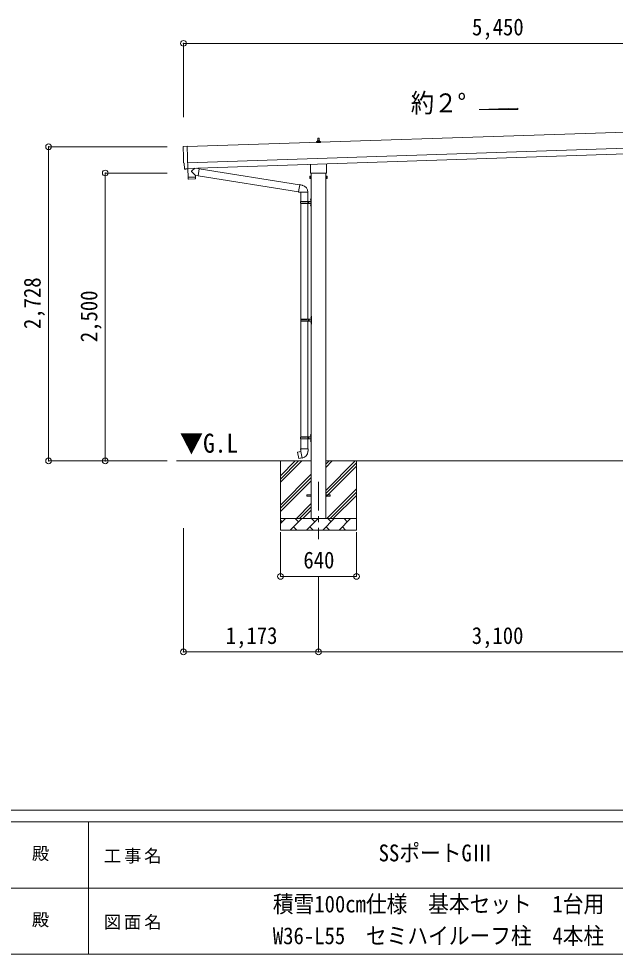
# Model space of a CAD drawing. Units: millimetres at full size, sheet at 1:50. Extents: x -14053 to 14053, y -9700 to 9700.
# Drawn here: x -1355 to 3826, y -9700 to -1577 of the extents above; entities that cross this region are included whole.
import ezdxf
from ezdxf.enums import TextEntityAlignment as Align

# ---------------------------------------------------------------- set-up
doc = ezdxf.new("R2010")
doc.units = ezdxf.units.MM
doc.header["$LTSCALE"] = 50
doc.header["$PDMODE"] = 32
doc.header["$PDSIZE"] = 50
doc.linetypes.add('CHAIN1', pattern=[8, 5, -1, 1, -1])
for name, color, linetype, lineweight in [('0-0_0', 7, 'Continuous', 9), ('0-1_Defpoints', 4, 'Continuous', 9), ('0-2_TEXT1', 7, 'Continuous', 9), ('0-4_OTH_LINE', 7, 'CHAIN1', 9), ('0-6_PARTS1', 6, 'Continuous', 9), ('0-7_PARTS2', 4, 'Continuous', 9), ('0-F', 6, 'Continuous', 9), ('F-0', 7, 'Continuous', 9)]:
    doc.layers.add(name, color=color, linetype=linetype, lineweight=lineweight)
doc.styles.add('ＭＳ ゴシック', font='')
doc.styles.get('ＭＳ ゴシック').set_extended_font_data('MS Gothic')

msp = doc.modelspace()

# ---------------------------------------------------------------- linework, layer by layer
at = {"layer": '0-0_0'}
for p, q in [((1186.05, -5416.95), (16.09, -5416.95)), ((918.55, -5416.95), (918.55, -6016.95)), ((918.55, -5602), (1103.6, -5416.95)), ((918.55, -5573.72), (1075.31, -5416.95)), ((918.55, -5545.43), (1047.03, -5416.95)), ((1311.05, -5672.05), (1566.14, -5416.95)), ((1311.05, -5474.06), (1368.15, -5416.95)), ((1311.05, -5445.77), (1339.87, -5416.95)), ((4286.05, -5416.95), (1311.05, -5416.95)), ((1311.05, -5700.33), (1578.55, -5432.83)), ((1578.55, -5416.95), (1578.55, -6016.95)), ((1311.05, -5728.62), (1578.55, -5461.12)), ((918.55, -5799.99), (1186.05, -5532.49)), ((918.55, -5828.27), (1186.05, -5560.77)), ((918.55, -5856.56), (1186.05, -5589.06)), ((1320.7, -5916.95), (1578.55, -5659.11)), ((1348.99, -5916.95), (1578.55, -5687.39)), ((1377.27, -5916.95), (1578.55, -5715.68)), ((1056.14, -5916.95), (1186.05, -5787.05)), ((1084.43, -5916.95), (1186.05, -5815.33)), ((1112.71, -5916.95), (1186.05, -5843.62)), ((918.55, -5916.95), (1578.55, -5916.95)), ((918.55, -5959.84), (961.44, -5916.95)), ((1002.86, -6016.95), (1102.86, -5916.95)), ((1074.31, -5945.5), (1045.75, -5916.95)), ((1144.28, -6016.95), (1244.28, -5916.95)), ((1215.73, -5945.5), (1187.18, -5916.95)), ((1285.7, -6016.95), (1385.7, -5916.95)), ((1357.15, -5945.5), (1328.6, -5916.95)), ((1427.12, -6016.95), (1527.12, -5916.95)), ((1498.57, -5945.5), (1470.02, -5916.95)), ((1575.26, -5916.95), (1578.55, -5913.67)), ((932.89, -5945.5), (918.55, -5931.16)), ((1031.41, -5988.4), (1059.97, -6016.95)), ((1172.84, -5988.4), (1201.39, -6016.95)), ((1314.26, -5988.4), (1342.81, -6016.95)), ((1455.68, -5988.4), (1484.23, -6016.95)), ((1578.55, -6016.95), (918.55, -6016.95))]:
    msp.add_line(p, q, dxfattribs=at)
at = {"layer": '0-1_Defpoints'}
for p, q in [((5489.91, -2508.87), (106.9, -2688.3)), ((111.56, -2828.22), (5494.58, -2648.79)), ((1230.3, -2653.19), (1230.3, -2645.47)), ((1266.8, -2653.19), (1230.3, -2653.19)), ((1230.68, -2644.69), (1266.41, -2644.69)), ((1231.06, -2644.5), (1237.78, -2642.87)), ((1238.16, -2642.69), (1258.93, -2642.69)), ((1238.55, -2641.9), (1238.55, -2637.69)), ((1239.55, -2637.69), (1257.55, -2637.69)), ((1242.55, -2637.69), (1243.27, -2614.16)), ((1244.27, -2613.19), (1252.82, -2613.19)), ((1253.82, -2614.16), (1254.55, -2637.69)), ((1258.55, -2641.9), (1258.55, -2637.69)), ((1266.03, -2644.5), (1259.31, -2642.87)), ((1266.8, -2653.19), (1266.8, -2645.47)), ((113.23, -2878.2), (5496.24, -2698.76)), ((1180.25, -2907.18), (1180.25, -2842.63)), ((1316.85, -2838.08), (1316.85, -2907.18)), ((93.73, -2882.62), (86.81, -2882.49)), ((113.32, -2880.96), (113.36, -2881.96)), ((1178.55, -2915.95), (1178.55, -2910.45)), ((1316.48, -2919.45), (1180.61, -2919.45)), ((1186.05, -2919.45), (1186.05, -5916.95)), ((1311.05, -5916.95), (1311.05, -2919.45)), ((1318.55, -2910.45), (1318.55, -2915.95)), ((1174.55, -2945.45), (1175.31, -2944.13)), ((1174.55, -2945.45), (1174.55, -2962.45)), ((1174.55, -2962.45), (1175.31, -2963.76)), ((1181.55, -2949.04), (1175.31, -2949.04)), ((1181.55, -2958.86), (1175.31, -2958.86)), ((1181.55, -2963.76), (1175.31, -2963.76)), ((1184.05, -2963.15), (1181.55, -2963.15)), ((1313.05, -2963.15), (1315.55, -2963.15)), ((1315.55, -2949.04), (1321.79, -2949.04)), ((1315.55, -2958.86), (1321.79, -2958.86)), ((1315.55, -2963.76), (1321.79, -2963.76)), ((1322.55, -2945.45), (1321.79, -2944.13)), ((1322.55, -2962.45), (1321.79, -2963.76)), ((1322.55, -2945.45), (1322.55, -2962.45)), ((1148.55, -5712.45), (1186.05, -5712.45)), ((1148.55, -5721.45), (1148.55, -5712.45)), ((1148.55, -5721.45), (1186.05, -5721.45)), ((1311.05, -5712.45), (1348.55, -5712.45)), ((1311.05, -5721.45), (1348.55, -5721.45)), ((1348.55, -5721.45), (1348.55, -5712.45))]:
    msp.add_line(p, q, dxfattribs=at)
for points in [[(75.23, -2685.92), (106.73, -2683.22), (113.32, -2880.96)], [(83.87, -2879.59), (82.3, -2832.59), (81.7, -2832.61)], [(94.47, -2882.32), (95.11, -2881.67), (113.36, -2881.97)], [(1181.55, -2963.76), (1181.55, -2944.13), (1175.31, -2944.13)], [(1181.55, -2963.15), (1181.55, -2944.75), (1184.05, -2944.75)], [(1315.55, -2963.15), (1315.55, -2944.75), (1313.05, -2944.75)], [(1315.55, -2963.76), (1315.55, -2944.13), (1321.79, -2944.13)]]:
    msp.add_lwpolyline(points, dxfattribs=at)
for points in [[(1184.05, -2964.45), (1184.05, -2943.45), (1186.05, -2943.45), (1186.05, -2964.45)], [(1313.05, -2964.45), (1313.05, -2943.45), (1311.05, -2943.45), (1311.05, -2964.45)]]:
    msp.add_lwpolyline(points, close=True, dxfattribs=at)
for centre, radius, start, end in [((1231.3, -2645.47), 1, 103.62699, 180), ((1237.55, -2641.9), 1, 283.62699, 0), ((1242.63, -2638.32), 4.13, 90, 171.17633), ((1239.55, -2638.69), 1, 90, 180), ((1244.27, -2614.19), 1, 90, 178.60509), ((1251.88, -2637.69), 4.83, 133.60282, 180), ((1245.21, -2637.69), 4.83, 0, 46.39718), ((1252.82, -2614.19), 1, 1.39491, 90), ((1254.46, -2638.32), 4.13, 8.82367, 90), ((1257.55, -2638.69), 1, 0, 90), ((1259.55, -2641.9), 1, 180, 256.37301), ((1265.8, -2645.47), 1, 0, 76.37301), ((1182.55, -2910.45), 4, 125.09963, 180), ((1182.55, -2915.95), 4, 180, 194.47751), ((1182.55, -2915.95), 4, 194.47751, 241.04498), ((1314.55, -2915.95), 4, 298.95502, 345.52249), ((1314.55, -2910.45), 4, 0, 54.90037), ((1314.55, -2915.95), 4, 345.52249, 0), ((1178.89, -2946.59), 4.34, 145.61575, 214.38425), ((1190.79, -2953.95), 16.24, 162.41205, 197.58795), ((1178.89, -2961.31), 4.34, 145.61575, 214.38425), ((1318.2, -2946.59), 4.34, 325.61575, 34.38425), ((1306.31, -2953.95), 16.24, 342.41205, 17.58795), ((1318.2, -2961.31), 4.34, 325.61575, 34.38425)]:
    msp.add_arc(centre, radius, start, end, dxfattribs=at)
for centre, major_axis, ratio, start_param, end_param in [((75.49, -2688.91), (-3, -0.1), 0.99863, 4.7647489, 6.2979817), ((-4685.38, -2918.07), (4760.73, 158.69), 0.99863, 6.2686928, 6.2979817), ((81.56, -2828.21), (-4.4, -0.15), 0.99863, 6.2686928, 7.8539816), ((86.87, -2879.48), (-2.11, -2.14), 0.9974, 5.5252311, 7.0411395), ((93.76, -2881.62), (-0.704, -0.714), 0.9974, 0.7579542, 1.5707963)]:
    msp.add_ellipse(centre, major_axis=major_axis, ratio=ratio, start_param=start_param, end_param=end_param, dxfattribs=at)
at = {"layer": '0-2_TEXT1'}
for p, q in [((178.89, -2939.03), (147.4, -2906.51)), ((174.65, -2876.15), (147.43, -2899.18)), ((212.34, -2879.44), (186.42, -2875.76)), ((212.34, -2879.44), (203.37, -2942.51)), ((212.57, -2881.35), (1084.68, -3020.2)), ((115.36, -2954.17), (116.03, -2967.21)), ((176.63, -2968.13), (119.12, -2970.05)), ((119.83, -2953.02), (119.88, -2954.02)), ((174.8, -2951.19), (174.81, -2952.19)), ((178.89, -2939.03), (203.37, -2942.51)), ((178.89, -2939.03), (179.29, -2951.04)), ((203.14, -2940.6), (1074.26, -3079.3)), ((1073.93, -3081.11), (1079.47, -3049.75)), ((1073.93, -3081.11), (1074.33, -3083.37)), ((1073.93, -3081.11), (1079.09, -3081.93)), ((1074.33, -3083.37), (1077.89, -3083.99)), ((1077.89, -3083.99), (1079.09, -3081.93)), ((1079.09, -3081.93), (1093.69, -3084.24)), ((1085, -3018.38), (1079.47, -3049.75)), ((1085, -3018.38), (1086.14, -3016.4)), ((1086.14, -3016.4), (1089.7, -3017.03)), ((1089.7, -3017.03), (1090.12, -3019.38)), ((1093.69, -3084.24), (1095.9, -3083.26)), ((1156.19, -3083.65), (1095.01, -3083.65)), ((1096.05, -3083.65), (1096.05, -3162.95)), ((1104.63, -3022.2), (1106.32, -3023.83)), ((1106.32, -3023.83), (1108.43, -3024.28)), ((1156.05, -3083.65), (1156.05, -3162.95)), ((1093.05, -3164.95), (1143.38, -3164.95)), ((1094.05, -3162.95), (1180.05, -3162.95)), ((1094.05, -3162.95), (1094.05, -3164.95)), ((1153.05, -3162.95), (1153.05, -3167.45)), ((1153.05, -3167.45), (1155.05, -3167.45)), ((1155.05, -3167.45), (1155.05, -3171.95)), ((1161.05, -3162.95), (1161.05, -3171.95)), ((1161.05, -3167.45), (1164.05, -3167.45)), ((1164.05, -3167.45), (1164.05, -3171.95)), ((1179.74, -3145.8), (1181.79, -3146.8)), ((1181.01, -3143.8), (1181.65, -3143.8)), ((1181.01, -3143.8), (1181.01, -3152.1)), ((1181.01, -3152.1), (1181.65, -3152.1)), ((1181.65, -3143.8), (1181.65, -3152.1)), ((1181.65, -3143.8), (1182.05, -3144.2)), ((1181.65, -3152.1), (1182.05, -3151.7)), ((1181.79, -3146.8), (1182.4, -3147.95)), ((1182.05, -3139.95), (1185.05, -3138.45)), ((1182.05, -3139.95), (1182.05, -3171.95)), ((1182.05, -3144.2), (1182.05, -3151.7)), ((1185.05, -3138.45), (1185.05, -3171.95)), ((1185.05, -3138.45), (1186.05, -3138.45)), ((1186.05, -3138.45), (1186.05, -3171.95)), ((1093.05, -3178.95), (1143.38, -3178.95)), ((1094.05, -3180.95), (1094.05, -3178.95)), ((1094.05, -3180.95), (1180.05, -3180.95)), ((1096.05, -3180.95), (1096.05, -4185.45)), ((1153.05, -3180.95), (1153.05, -3176.45)), ((1153.05, -3176.45), (1155.05, -3176.45)), ((1155.05, -3176.45), (1155.05, -3171.95)), ((1156.05, -3180.95), (1156.05, -4185.45)), ((1161.05, -3180.95), (1161.05, -3171.95)), ((1161.05, -3176.45), (1164.05, -3176.45)), ((1164.05, -3176.45), (1164.05, -3171.95)), ((1179.74, -3193.8), (1181.79, -3194.8)), ((1181.01, -3191.8), (1181.65, -3191.8)), ((1181.01, -3191.8), (1181.01, -3200.1)), ((1181.01, -3200.1), (1181.65, -3200.1)), ((1181.65, -3191.8), (1181.65, -3200.1)), ((1181.65, -3191.8), (1182.05, -3192.2)), ((1181.65, -3200.1), (1182.05, -3199.7)), ((1181.79, -3194.8), (1182.4, -3195.95)), ((1182.05, -3203.95), (1182.05, -3171.95)), ((1182.05, -3192.2), (1182.05, -3199.7)), ((1182.05, -3203.95), (1185.05, -3205.45)), ((1185.05, -3205.45), (1185.05, -3171.95)), ((1185.05, -3205.45), (1186.05, -3205.45)), ((1186.05, -3205.45), (1186.05, -3171.95)), ((1095.55, -4187.45), (1145.88, -4187.45)), ((1095.55, -4201.45), (1145.88, -4201.45)), ((1096.05, -4203.44), (1096.05, -5207.95)), ((1096.55, -4185.45), (1182.55, -4185.45)), ((1096.55, -4185.45), (1096.55, -4187.45)), ((1096.55, -4203.45), (1096.55, -4201.45)), ((1096.55, -4203.45), (1182.55, -4203.45)), ((1155.55, -4185.45), (1155.55, -4189.95)), ((1155.55, -4189.95), (1157.55, -4189.95)), ((1155.55, -4203.45), (1155.55, -4198.95)), ((1155.55, -4198.95), (1157.55, -4198.95)), ((1156.05, -4203.44), (1156.05, -5207.95)), ((1157.55, -4189.95), (1157.55, -4194.45)), ((1157.55, -4198.95), (1157.55, -4194.45)), ((1163.55, -4185.45), (1163.55, -4194.45)), ((1163.55, -4189.95), (1166.55, -4189.95)), ((1163.55, -4203.45), (1163.55, -4194.45)), ((1163.55, -4198.95), (1166.55, -4198.95)), ((1166.55, -4189.95), (1166.55, -4194.45)), ((1166.55, -4198.95), (1166.55, -4194.45)), ((1182.24, -4168.3), (1184.29, -4169.3)), ((1182.24, -4216.3), (1184.29, -4217.3)), ((1183.51, -4166.3), (1184.15, -4166.3)), ((1183.51, -4166.3), (1183.51, -4174.6)), ((1183.51, -4174.6), (1184.15, -4174.6)), ((1183.51, -4214.3), (1184.15, -4214.3)), ((1183.51, -4214.3), (1183.51, -4222.6)), ((1183.51, -4222.6), (1184.15, -4222.6)), ((1184.15, -4166.3), (1184.15, -4174.6)), ((1184.15, -4166.3), (1184.55, -4166.7)), ((1184.15, -4174.6), (1184.55, -4174.2)), ((1184.15, -4214.3), (1184.15, -4222.6)), ((1184.15, -4214.3), (1184.55, -4214.7)), ((1184.15, -4222.6), (1184.55, -4222.2)), ((1184.29, -4169.3), (1184.9, -4170.45)), ((1184.29, -4217.3), (1184.9, -4218.45)), ((1184.55, -4162.45), (1187.55, -4160.95)), ((1184.55, -4162.45), (1184.55, -4194.45)), ((1184.55, -4166.7), (1184.55, -4174.2)), ((1184.55, -4226.45), (1184.55, -4194.45)), ((1184.55, -4214.7), (1184.55, -4222.2)), ((1187.55, -4160.95), (1187.55, -4194.45)), ((1187.55, -4160.95), (1188.55, -4160.95)), ((1187.55, -4227.95), (1187.55, -4194.45)), ((1188.55, -4160.95), (1188.55, -4194.45)), ((1188.55, -4227.95), (1188.55, -4194.45)), ((1184.55, -4226.45), (1187.55, -4227.95)), ((1187.55, -4227.95), (1188.55, -4227.95)), ((1179.74, -5190.8), (1181.79, -5191.8)), ((1181.01, -5188.8), (1181.65, -5188.8)), ((1181.01, -5188.8), (1181.01, -5197.1)), ((1181.01, -5197.1), (1181.65, -5197.1)), ((1181.65, -5188.8), (1181.65, -5197.1)), ((1181.65, -5188.8), (1182.05, -5189.2)), ((1181.65, -5197.1), (1182.05, -5196.7)), ((1181.79, -5191.8), (1182.4, -5192.95)), ((1182.05, -5184.95), (1185.05, -5183.45)), ((1182.05, -5184.95), (1182.05, -5216.95)), ((1182.05, -5189.2), (1182.05, -5196.7)), ((1185.05, -5183.45), (1185.05, -5216.95)), ((1185.05, -5183.45), (1186.05, -5183.45)), ((1186.05, -5183.45), (1186.05, -5216.95)), ((1093.05, -5209.95), (1143.38, -5209.95)), ((1093.05, -5223.95), (1143.38, -5223.95)), ((1094.05, -5207.95), (1180.05, -5207.95)), ((1094.05, -5207.95), (1094.05, -5209.95)), ((1094.05, -5225.95), (1094.05, -5223.95)), ((1094.05, -5225.95), (1180.05, -5225.95)), ((1096.05, -5225.95), (1096.05, -5310.88)), ((1153.05, -5207.95), (1153.05, -5212.45)), ((1153.05, -5212.45), (1155.05, -5212.45)), ((1153.05, -5225.95), (1153.05, -5221.45)), ((1153.05, -5221.45), (1155.05, -5221.45)), ((1155.05, -5212.45), (1155.05, -5216.95)), ((1155.05, -5221.45), (1155.05, -5216.95)), ((1156.05, -5225.95), (1156.05, -5310.88)), ((1161.05, -5207.95), (1161.05, -5216.95)), ((1161.05, -5212.45), (1164.05, -5212.45)), ((1161.05, -5225.95), (1161.05, -5216.95)), ((1161.05, -5221.45), (1164.05, -5221.45)), ((1164.05, -5212.45), (1164.05, -5216.95)), ((1164.05, -5221.45), (1164.05, -5216.95)), ((1179.74, -5238.8), (1181.79, -5239.8)), ((1181.01, -5236.8), (1181.65, -5236.8)), ((1181.01, -5236.8), (1181.01, -5245.1)), ((1181.01, -5245.1), (1181.65, -5245.1)), ((1181.65, -5236.8), (1181.65, -5245.1)), ((1181.65, -5236.8), (1182.05, -5237.2)), ((1181.65, -5245.1), (1182.05, -5244.7)), ((1181.79, -5239.8), (1182.4, -5240.95)), ((1182.05, -5248.95), (1182.05, -5216.95)), ((1182.05, -5237.2), (1182.05, -5244.7)), ((1182.05, -5248.95), (1185.05, -5250.45)), ((1185.05, -5250.45), (1185.05, -5216.95)), ((1185.05, -5250.45), (1186.05, -5250.45)), ((1186.05, -5250.45), (1186.05, -5216.95)), ((1067.59, -5339.33), (1066.78, -5340.5)), ((1066.78, -5340.5), (1076.4, -5395.06)), ((1095.45, -5334.08), (1067.59, -5339.33)), ((1080.33, -5336.72), (1080.12, -5336.97)), ((1094.2, -5310.88), (1092.05, -5311.66)), ((1092.05, -5311.66), (1092.05, -5315.28)), ((1092.05, -5315.28), (1094.29, -5316.09)), ((1094.2, -5310.88), (1126.05, -5310.88)), ((1094.2, -5310.88), (1094.29, -5316.09)), ((1094.29, -5316.09), (1094.55, -5330.88)), ((1094.55, -5330.88), (1095.9, -5332.88)), ((1105.81, -5391.37), (1095.68, -5333.9)), ((1095.7, -5333.08), (1095.7, -5333.78)), ((1095.9, -5332.88), (1095.86, -5332.88)), ((1157.9, -5310.88), (1126.05, -5310.88)), ((1156.23, -5332.82), (1156.16, -5334.98)), ((1157.55, -5330.88), (1156.23, -5332.82)), ((1160.05, -5315.28), (1157.8, -5316.09)), ((1157.9, -5310.88), (1160.05, -5311.66)), ((1160.05, -5311.66), (1160.05, -5315.28)), ((1090.42, -5393.97), (1090.14, -5393.81)), ((1106.11, -5392.14), (1105.87, -5391.47))]:
    msp.add_line(p, q, dxfattribs=at)
for points in [[(112.96, -2881.96), (115.33, -2953.17), (179.29, -2951.04)], [(179.53, -2965.09), (179.33, -2952.04), (115.36, -2954.17)], [(1085, -3018.38), (1090.12, -3019.38), (1104.63, -3022.2)], [(1179.74, -3150.1), (1181.79, -3149.1), (1182.4, -3147.95)], [(1179.74, -3198.1), (1181.79, -3197.1), (1182.4, -3195.95)], [(1182.24, -4172.6), (1184.29, -4171.6), (1184.9, -4170.45)], [(1182.24, -4220.6), (1184.29, -4219.6), (1184.9, -4218.45)], [(1179.74, -5195.1), (1181.79, -5194.1), (1182.4, -5192.95)], [(1179.74, -5243.1), (1181.79, -5242.1), (1182.4, -5240.95)], [(1082.57, -5336.51), (1082.29, -5336.35), (1080.33, -5336.72)], [(1157.9, -5310.88), (1157.8, -5316.09), (1157.55, -5330.88)], [(1105.54, -5391.28), (1077.56, -5395.88), (1076.4, -5395.06)], [(1092.61, -5393.41), (1092.39, -5393.64), (1090.42, -5393.97)]]:
    msp.add_lwpolyline(points, dxfattribs=at)
for centre, radius, start, end in [((150.82, -2902.87), 5, 132.56466, 226.88314), ((119.02, -2967.05), 3, 182.90915, 271.95747), ((176.53, -2965.14), 3, 271.90915, 0.90915), ((1095.9, -3083.26), 60.3, 359.62495, 78), ((1141.8, -3171.95), 49.25, 171.82876, 180.00002), ((1143.38, -3162.95), 2, 270, 359.99998), ((1185.34, -3147.95), 6, 136.21765, 223.78235), ((1180.05, -3160.95), 2, 270, 359.99998), ((1141.8, -3171.95), 49.25, 180.00002, 188.17127), ((1143.38, -3180.95), 2, 0.00005, 90.00004), ((1185.34, -3195.95), 6, 136.21765, 223.78235), ((1180.05, -3182.95), 2, 0.00005, 90.00004), ((1144.3, -4194.45), 49.25, 171.82876, 180.00002), ((1144.3, -4194.45), 49.25, 180.00002, 188.17127), ((1145.88, -4185.45), 2, 270, 359.99998), ((1145.88, -4203.45), 2, 0.00005, 90.00004), ((1187.84, -4170.45), 6, 136.21765, 223.78235), ((1187.84, -4218.45), 6, 136.21765, 223.78235), ((1182.55, -4183.45), 2, 270, 359.99998), ((1182.55, -4205.45), 2, 0.00005, 90.00004), ((1185.34, -5192.95), 6, 136.21765, 223.78235), ((1141.8, -5216.95), 49.25, 171.82876, 180.00002), ((1141.8, -5216.95), 49.25, 180.00002, 188.17127), ((1143.38, -5207.95), 2, 270, 359.99998), ((1143.38, -5225.95), 2, 0.00005, 90.00004), ((1185.34, -5240.95), 6, 136.21765, 223.78235), ((1180.05, -5205.95), 2, 270, 359.99998), ((1180.05, -5227.95), 2, 0.00005, 90.00004), ((1095.4, -5333.78), 0.3, 280.66842, 0), ((1095.9, -5333.08), 0.2, 100, 180), ((1095.9, -5332.88), 60.3, 279.96938, 358), ((1105.59, -5391.58), 0.3, 20, 99.33158), ((1106.3, -5392.07), 0.2, 200, 279.96938)]:
    msp.add_arc(centre, radius, start, end, dxfattribs=at)
at = {"layer": '0-4_OTH_LINE'}
msp.add_line((1248.55, -5596.95), (1248.55, -6096.95), dxfattribs=at)
at = {"layer": '0-6_PARTS1'}
for p, q in [((75.6, -1791.22), (75.6, -2431.02)), ((-1095.8, -2688.9), (-64.54, -2688.9)), ((-603.32, -2916.95), (-64.54, -2916.95)), ((-1095.8, -5416.95), (-64.54, -5416.95)), ((-603.32, -5416.95), (-64.54, -5416.95)), ((75.5, -7074.78), (75.5, -5999.41)), ((918.55, -6419.25), (918.55, -6035.68)), ((1578.55, -6419.25), (1578.55, -6035.68)), ((918.55, -6419.25), (1578.55, -6419.25)), ((1248.55, -7074.78), (1248.55, -6419.25)), ((1248.55, -7074.78), (1248.55, -6419.25))]:
    msp.add_line(p, q, dxfattribs=at)
for p in [(75.6, -1791.22), (-1095.8, -2688.9), (-603.32, -2916.95), (-1095.8, -5416.95), (-603.32, -5416.95), (918.55, -6419.25), (1578.55, -6419.25), (75.5, -7074.78), (1248.55, -7074.78)]:
    msp.add_point(p, dxfattribs=at)
at = {"layer": '0-7_PARTS2'}
for p, q in [((2643.23, -2366.76), (2979.23, -2354.35)), ((2979.23, -2354.35), (2979.23, -2366.76)), ((2979.23, -2366.76), (2643.23, -2366.76))]:
    msp.add_line(p, q, dxfattribs=at)
at = {"layer": '0-F'}
for p, q in [((75.6, -1791.22), (5525.56, -1791.22)), ((-1095.8, -5416.95), (-1095.8, -2688.9)), ((-603.32, -5416.95), (-603.32, -2916.95)), ((1248.55, -7074.78), (75.5, -7074.78)), ((1248.55, -7074.78), (4348.55, -7074.78))]:
    msp.add_line(p, q, dxfattribs=at)
at = {"layer": 'F-0', "color": 5, "lineweight": 5}
for p, q in [((-14053.43, -8450), (13346.57, -8450)), ((-14053.43, -8550), (8901.98, -8550)), ((-748.03, -8550), (-748.03, -9700)), ((-5748.03, -9125), (4501.97, -9125)), ((-14053.43, -9700), (13346.57, -9700))]:
    msp.add_line(p, q, dxfattribs=at)

# ---------------------------------------------------------------- texts
at = {"layer": '0-0_0', "style": 'ＭＳ ゴシック', "width": 0.9}
msp.add_text('▼G.L', height=165, dxfattribs=at).set_placement((43.81, -5394.73), align=Align.BOTTOM_LEFT)
at = {"layer": '0-6_PARTS1', "color": 7, "style": 'ＭＳ ゴシック', "width": 0.9}
for s, p in [('5,450', (2581.83, -1766.22)), ('640', (1117.3, -6394.25))]:
    msp.add_text(s, height=146.6, dxfattribs=at).set_placement(p, align=Align.BOTTOM_LEFT)
for s, p in [('2,728', (-1120.8, -4271.68)), ('2,500', (-628.32, -4385.7))]:
    msp.add_text(s, height=146.6, rotation=90, dxfattribs=at).set_placement(p, align=Align.BOTTOM_LEFT)
at = {"layer": '0-7_PARTS2', "color": 7, "style": 'ＭＳ ゴシック', "width": 0.9}
msp.add_text('約２°', height=165, dxfattribs=at).set_placement((2050.45, -2440.63), align=Align.BOTTOM_LEFT)
at = {"layer": '0-F', "color": 7, "style": 'ＭＳ ゴシック', "width": 0.9}
for s, p in [('1,173', (443.27, -7049.78)), ('3,100', (2579.8, -7049.78))]:
    msp.add_text(s, height=146.6, dxfattribs=at).set_placement(p, align=Align.BOTTOM_LEFT)
at = {"layer": 'F-0', "style": 'ＭＳ ゴシック'}
for p in [(-1240.88, -8912.5), (-1240.88, -9487.5)]:
    msp.add_text('殿', height=110, dxfattribs=at).set_placement(p, align=Align.BOTTOM_LEFT)
at = {"layer": 'F-0', "style": 'ＭＳ ゴシック', "width": 0.9}
for s, p in [('SSポートGⅢ', (1770.72, -8937.5)), ('積雪100cm仕様\u3000基本セット\u30001台用', (851.97, -9380.76)), ('W36-L55\u3000セミハイルーフ柱\u30004本柱', (851.97, -9656.45))]:
    msp.add_text(s, height=146.6, dxfattribs=at).set_placement(p, align=Align.BOTTOM_LEFT)
at = {"layer": 'F-0', "char_height": 110, "attachment_point": 7, "style": 'ＭＳ ゴシック'}
for s, insert in [('\\T1.17;工事名', (-616.19, -8912.5)), ('\\T1.17;図面名', (-616.19, -9487.5))]:
    msp.add_mtext(s, dxfattribs=dict(at, insert=insert))

doc.saveas('drawing.dxf')
